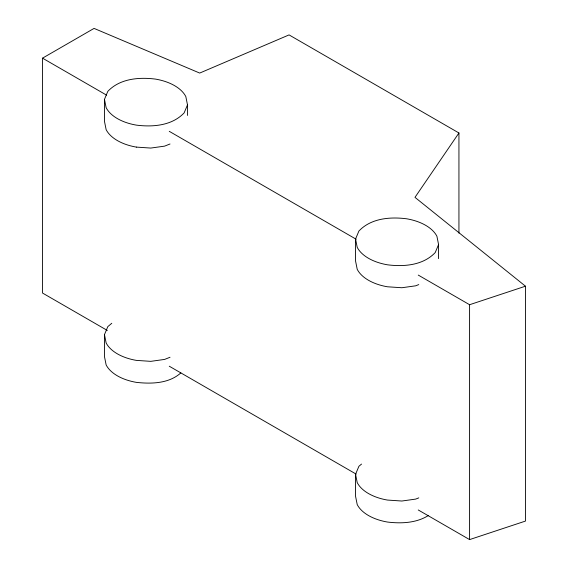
<?xml version="1.0" encoding="UTF-8"?>
<svg xmlns="http://www.w3.org/2000/svg" width="568" height="568" viewBox="0 0 568 568"><rect width="100%" height="100%" fill="white"/><g stroke="black" fill="none" stroke-linecap="round" stroke-linejoin="round"><path stroke-width="0.85" d="M458.937 233.136L458.937 132.983L289.062 34.904L199.702 73.066L94.068 28.4L42.522 58.156L42.522 293.038L107.331 330.455M438.574 258.632L438.574 244.567L436.906 236.238A44.865 25.901 0 0 0 406.688 218.794C390.131 216.678 371.003 218.219 358.898 231.041L355.554 239.029L355.554 261.01L357.222 269.331A44.865 25.901 0 0 0 387.44 286.783L401.86 287.742L415.691 285.81L418.786 284.589M458.937 132.983L414.981 197.359L525.478 286.201L525.478 521.076L469.587 539.6L469.587 304.718L418.254 275.082M136.356 147.105A44.865 25.901 0 0 1 106.138 129.653L104.469 121.332L104.469 99.35L107.813 91.363C119.919 78.54 139.046 77.007 155.604 79.115A44.865 25.901 0 0 1 185.821 96.56L187.49 104.888L187.49 115.439M187.49 104.888L184.146 112.876C172.033 125.698 152.913 127.232 136.356 125.123A44.865 25.901 0 0 1 106.138 107.671L104.469 99.35M180.837 372.906C168.987 383.599 151.429 384.046 136.356 382.363A44.865 25.901 0 0 1 106.138 364.919L104.469 356.597L104.469 334.616L107.813 326.628L111.782 323.277M438.574 244.567L435.23 252.554C423.125 265.377 403.997 266.91 387.44 264.802A44.865 25.901 0 0 1 357.222 247.35L355.554 239.029M428.606 515.375C416.529 523.085 401.349 523.739 387.44 522.042A44.865 25.901 0 0 1 357.222 504.597L355.554 496.276L355.554 474.294L358.898 466.3L361.546 464.07M170.017 143.995L164.606 146.132L150.768 148.063L136.356 147.105M170.017 357.272L164.606 359.416L150.768 361.347L136.356 360.382A44.865 25.901 0 0 1 106.138 342.937L104.469 334.616M418.786 497.873L415.691 499.094L401.86 501.026L387.44 500.06A44.865 25.901 0 0 1 357.222 482.615L355.554 474.294M469.587 304.718L525.478 286.201M42.522 58.156L106.571 95.133M169.264 131.329L356.2 239.256M169.264 366.211L356.2 474.138M418.254 509.965L469.587 539.6"/></g></svg>
